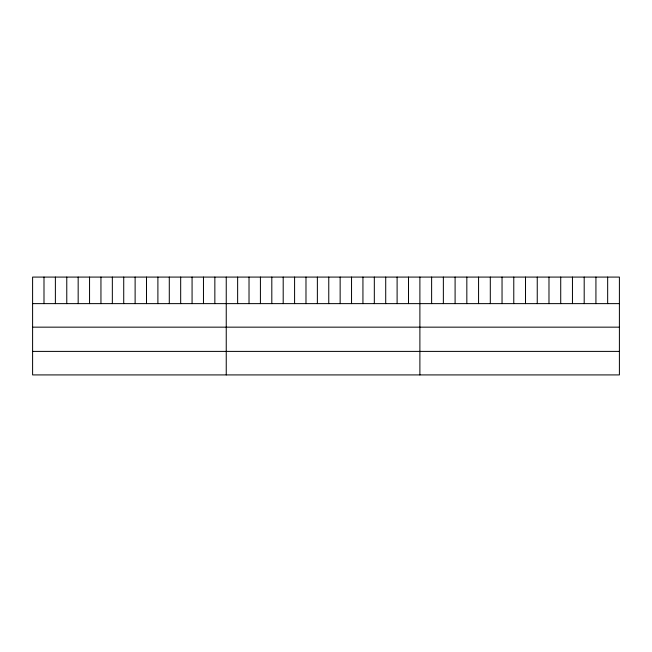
<?xml version="1.0" encoding="UTF-8"?>
<svg xmlns="http://www.w3.org/2000/svg" width="652" height="652" viewBox="0 0 652 652"><rect width="100%" height="100%" fill="white"/><g stroke="black" fill="none" stroke-linecap="round" stroke-linejoin="round"><path stroke-width="0.98" d="M619.4 303.628L619.4 374.916L32.6 374.916L32.6 277.084L619.4 277.084L619.4 303.628L32.6 303.628M32.6 327.157L619.4 327.157M32.6 351.395L619.4 351.395M607.664 277.084L607.664 303.628M595.928 277.084L595.928 303.628M584.192 277.084L584.192 303.628M572.456 277.084L572.456 303.628M560.72 277.084L560.72 303.628M548.984 277.084L548.984 303.628M537.248 277.084L537.248 303.628M525.512 277.084L525.512 303.628M513.776 277.084L513.776 303.628M502.04 277.084L502.04 303.628M490.304 277.084L490.304 303.628M478.568 277.084L478.568 303.628M466.832 277.084L466.832 303.628M455.096 277.084L455.096 303.628M443.36 277.084L443.36 303.628M431.624 277.084L431.624 303.628M419.888 277.084L419.888 374.916M408.494 277.084L408.494 303.628M397.109 277.084L397.109 303.628M385.715 277.084L385.715 303.628M374.321 277.084L374.321 303.628M362.936 277.084L362.936 303.628M351.542 277.084L351.542 303.628M340.148 277.084L340.148 303.628M328.763 277.084L328.763 303.628M317.369 277.084L317.369 303.628M305.984 277.084L305.984 303.628M294.59 277.084L294.59 303.628M283.196 277.084L283.196 303.628M271.811 277.084L271.811 303.628M260.417 277.084L260.417 303.628M249.023 277.084L249.023 303.628M237.638 277.084L237.638 303.628M226.244 277.084L226.244 374.916M214.85 277.084L214.85 303.628M203.465 277.084L203.465 303.628M192.071 277.084L192.071 303.628M180.677 277.084L180.677 303.628M169.292 277.084L169.292 303.628M157.898 277.084L157.898 303.628M146.504 277.084L146.504 303.628M135.119 277.084L135.119 303.628M123.725 277.084L123.725 303.628M112.34 277.084L112.34 303.628M100.946 277.084L100.946 303.628M89.552 277.084L89.552 303.628M78.167 277.084L78.167 303.628M66.773 277.084L66.773 303.628M55.379 277.084L55.379 303.628M43.994 277.084L43.994 303.628"/></g></svg>
